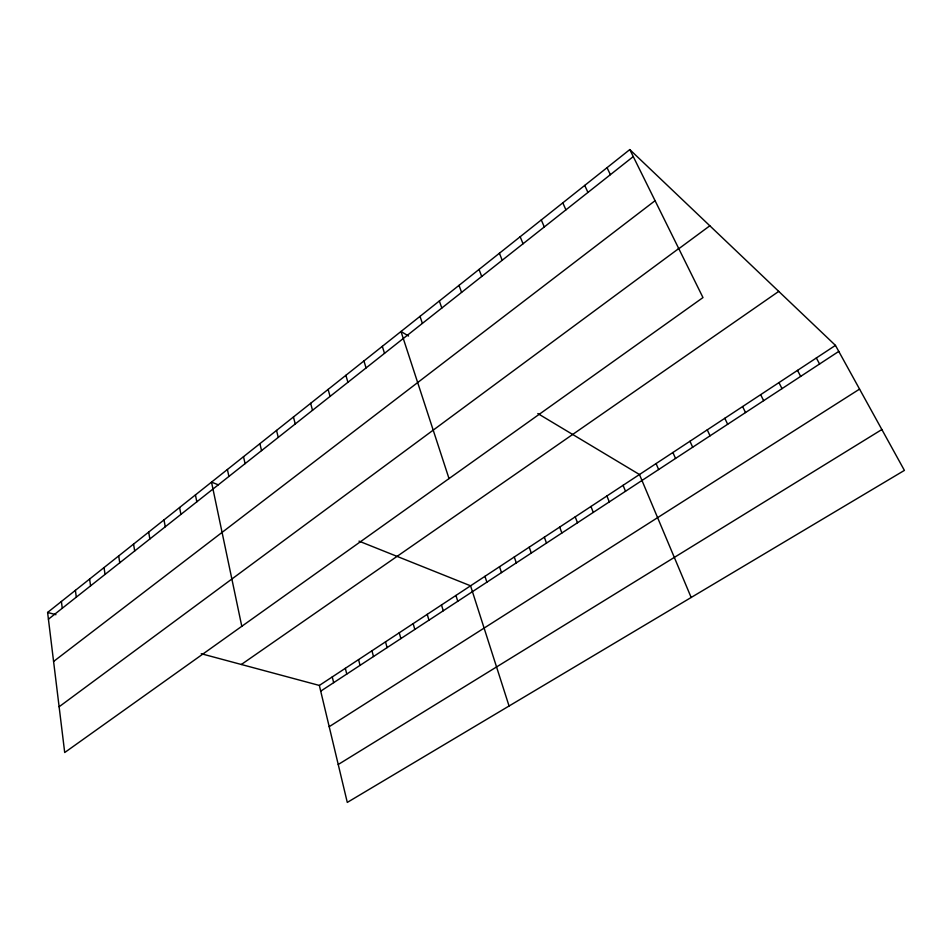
<?xml version="1.0" encoding="UTF-8"?>
<svg xmlns="http://www.w3.org/2000/svg" width="952" height="952" viewBox="0 0 952 952"><rect width="100%" height="100%" fill="white"/><g stroke="black" fill="none" stroke-linecap="round" stroke-linejoin="round"><path stroke-width="1.43" d="M629.796 149.583L702.981 297.571L64.7 752.532L47.6 612.445L629.796 149.583L835.451 345.386L904.4 470.395L347.29 802.417L319.348 685.44L201.241 653.715M48.421 619.205L633.258 156.592M53.586 661.473L655.071 200.694M59.107 706.777L678.74 248.567M677.86 249.424L709.835 225.791M241.344 664.484L778.736 291.395M319.348 685.44L835.451 345.386M320.717 691.152L838.771 351.407M329.202 726.685L859.561 389.106M338.234 764.504L881.861 429.53M47.6 612.445L55.942 614.683M218.246 484.806L211.522 482.117L241.796 626.309M358.999 541.141L470.562 585.801L509.058 706.003M408.551 336.02L400.994 331.486L449.023 478.594M537.809 413.549L639.458 474.512L691.164 597.475M816.34 357.976L819.589 363.997M797.514 370.376L800.668 376.397M778.95 382.609L782.02 388.63M760.648 394.663L763.647 400.673M742.608 406.552L745.523 412.561M607.043 167.671L610.387 174.68M724.817 418.285L727.661 424.271M707.265 429.84L710.049 435.826M584.73 185.414L587.943 192.435M689.962 441.24L692.675 447.226M562.81 202.835L565.916 209.856M672.897 452.486L675.539 458.459M656.071 463.576L658.641 469.538M541.295 219.936L544.294 226.969M623.072 485.318L625.512 491.256M520.173 236.739L523.053 243.771M606.912 495.968L609.292 501.906M499.419 253.232L502.204 260.265M590.954 506.476L593.274 512.402M575.222 516.841L577.471 522.767M479.046 269.44L481.712 276.473M559.681 527.087L561.882 532.989M459.019 285.362L461.589 292.383M544.342 537.19L546.484 543.092M529.205 547.162L531.299 553.053M439.336 300.999L441.823 308.031M514.27 557.003L516.293 562.882M420.01 316.373L422.39 323.394M499.514 566.726L501.49 572.592M484.949 576.329L486.877 582.184M382.311 346.338L384.513 353.347M455.937 595.44L457.757 601.271M441.49 604.96L443.263 610.779M363.95 360.939L366.056 367.948M427.234 614.349L428.947 620.168M345.885 375.302L347.92 382.311M413.144 623.631L414.822 629.427M399.245 632.794L400.875 638.578M328.119 389.428L330.07 396.425M385.512 641.838L387.095 647.61M310.638 403.327L312.518 410.312M371.958 650.775L373.493 656.535M358.559 659.605L360.046 665.353M293.454 416.988L295.251 423.961M345.326 668.316L346.778 674.052M276.532 430.435L278.258 437.396M332.26 676.932L333.664 682.655M259.896 443.668L261.55 450.617M243.51 456.686L245.104 463.636M227.397 469.503L228.908 476.44M195.434 494.909L196.826 501.823M179.595 507.499L180.916 514.401M164.006 519.899L165.267 526.777M148.667 532.097L149.869 538.963M133.554 544.104L134.696 550.97M118.679 555.932L119.762 562.775M104.03 567.582L105.065 574.413M89.607 579.054L90.583 585.861M75.386 590.347L76.315 597.142M61.392 601.486L62.273 608.257"/></g></svg>
